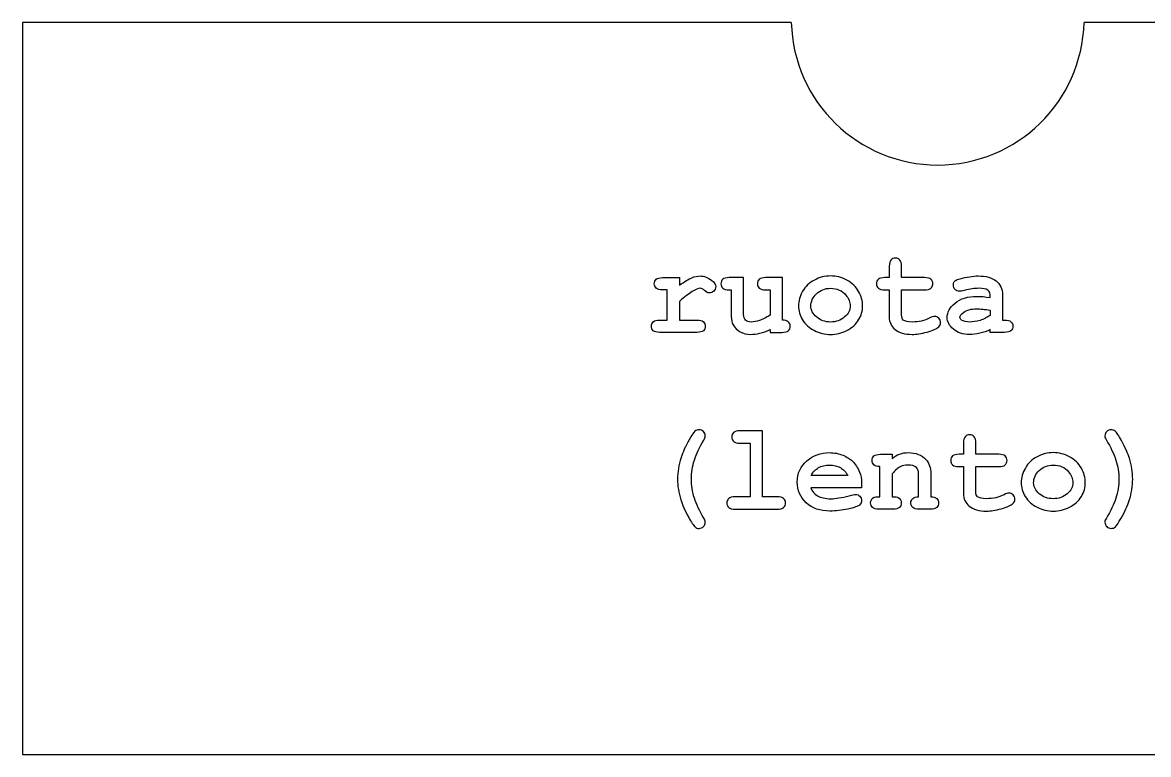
# Model space of a CAD drawing. Header units: millimetres. Extents: x -266 to -166, y 169 to 375.
# Drawn here: x -266 to -204.5, y 216 to 256 of the extents above; entities that cross this region are included whole.
import ezdxf

# ---------------------------------------------------------------- set-up
doc = ezdxf.new("R2010")
doc.units = ezdxf.units.MM
doc.header["$MEASUREMENT"] = 0
doc.layers.add('incisione', color=6, linetype='Continuous', true_color=0xff00ff)
doc.layers.add('taglio', color=178, linetype='Continuous', true_color=0x000000)

msp = doc.modelspace()

# ---------------------------------------------------------------- linework, layer by layer
at = {"layer": 'incisione'}
for points, knots in [([(-217.97, 241.385), (-217.97, 240.933), (-217.97, 240.481), (-217.97, 240.029), (-217.97, 239.884), (-217.941, 239.788), (-217.881, 239.742), (-217.789, 239.669), (-217.624, 239.633), (-217.386, 239.633), (-217.041, 239.633), (-216.722, 239.706), (-216.429, 239.854), (-216.317, 239.911), (-216.229, 239.94), (-216.165, 239.94), (-216.077, 239.94), (-216.001, 239.907), (-215.936, 239.841), (-215.871, 239.775), (-215.838, 239.694), (-215.838, 239.6), (-215.838, 239.512), (-215.873, 239.436), (-215.944, 239.372), (-216.052, 239.269), (-216.265, 239.173), (-216.583, 239.087), (-216.9, 239), (-217.168, 238.956), (-217.386, 238.956), (-217.806, 238.956), (-218.122, 239.047), (-218.332, 239.228), (-218.542, 239.41), (-218.647, 239.633), (-218.647, 239.897), (-218.647, 240.393), (-218.647, 240.889), (-218.647, 241.385), (-218.728, 241.385), (-218.81, 241.385), (-218.891, 241.385), (-219.054, 241.385), (-219.17, 241.417), (-219.239, 241.479), (-219.309, 241.542), (-219.343, 241.624), (-219.343, 241.725), (-219.343, 241.824), (-219.309, 241.905), (-219.239, 241.968), (-219.17, 242.03), (-219.054, 242.062), (-218.891, 242.062), (-218.81, 242.062), (-218.728, 242.062), (-218.647, 242.062), (-218.647, 242.265), (-218.647, 242.469), (-218.647, 242.672), (-218.647, 242.835), (-218.616, 242.951), (-218.553, 243.021), (-218.49, 243.09), (-218.408, 243.124), (-218.307, 243.124), (-218.208, 243.124), (-218.127, 243.09), (-218.064, 243.021), (-218.002, 242.951), (-217.97, 242.835), (-217.97, 242.672), (-217.97, 242.469), (-217.97, 242.265), (-217.97, 242.062), (-217.553, 242.062), (-217.136, 242.062), (-216.719, 242.062), (-216.557, 242.062), (-216.441, 242.03), (-216.371, 241.968), (-216.302, 241.905), (-216.267, 241.823), (-216.267, 241.722), (-216.267, 241.623), (-216.302, 241.542), (-216.371, 241.479), (-216.441, 241.417), (-216.557, 241.385), (-216.719, 241.385), (-217.136, 241.385), (-217.553, 241.385), (-217.97, 241.385)], [0, 0, 0, 0, 1, 1, 1, 2, 2, 2, 3, 3, 3, 4, 4, 4, 5, 5, 5, 6, 6, 6, 7, 7, 7, 8, 8, 8, 9, 9, 9, 10, 10, 10, 11, 11, 11, 12, 12, 12, 13, 13, 13, 14, 14, 14, 15, 15, 15, 16, 16, 16, 17, 17, 17, 18, 18, 18, 19, 19, 19, 20, 20, 20, 21, 21, 21, 22, 22, 22, 23, 23, 23, 24, 24, 24, 25, 25, 25, 26, 26, 26, 27, 27, 27, 28, 28, 28, 29, 29, 29, 30, 30, 30, 31, 31, 31, 31]), ([(-230.112, 242.062), (-230.419, 242.062), (-230.726, 242.062), (-231.033, 242.062), (-231.196, 242.062), (-231.312, 242.03), (-231.381, 241.968), (-231.45, 241.905), (-231.485, 241.824), (-231.485, 241.725), (-231.485, 241.624), (-231.45, 241.542), (-231.381, 241.479), (-231.312, 241.417), (-231.196, 241.385), (-231.033, 241.385), (-230.952, 241.385), (-230.87, 241.385), (-230.789, 241.385), (-230.789, 240.837), (-230.789, 240.289), (-230.789, 239.742), (-230.923, 239.742), (-231.057, 239.742), (-231.191, 239.742), (-231.354, 239.742), (-231.47, 239.71), (-231.54, 239.648), (-231.609, 239.585), (-231.644, 239.504), (-231.644, 239.405), (-231.644, 239.304), (-231.609, 239.222), (-231.54, 239.159), (-231.47, 239.096), (-231.354, 239.065), (-231.191, 239.065), (-230.51, 239.065), (-229.829, 239.065), (-229.149, 239.065), (-228.986, 239.065), (-228.87, 239.096), (-228.8, 239.159), (-228.731, 239.222), (-228.696, 239.303), (-228.696, 239.402), (-228.696, 239.503), (-228.731, 239.585), (-228.8, 239.648), (-228.87, 239.71), (-228.986, 239.742), (-229.149, 239.742), (-229.47, 239.742), (-229.791, 239.742), (-230.112, 239.742), (-230.112, 240.082), (-230.112, 240.421), (-230.112, 240.761), (-229.831, 240.999), (-229.596, 241.177), (-229.408, 241.296), (-229.219, 241.415), (-229.078, 241.474), (-228.983, 241.474), (-228.911, 241.474), (-228.828, 241.433), (-228.736, 241.349), (-228.644, 241.265), (-228.556, 241.223), (-228.472, 241.223), (-228.377, 241.223), (-228.296, 241.257), (-228.229, 241.324), (-228.162, 241.391), (-228.129, 241.473), (-228.129, 241.57), (-228.129, 241.684), (-228.199, 241.797), (-228.34, 241.907), (-228.547, 242.069), (-228.76, 242.151), (-228.98, 242.151), (-229.123, 242.151), (-229.277, 242.117), (-229.441, 242.049), (-229.605, 241.98), (-229.828, 241.844), (-230.112, 241.639), (-230.112, 241.78), (-230.112, 241.921), (-230.112, 242.062)], [-30, -30, -30, -30, -29, -29, -29, -28, -28, -28, -27, -27, -27, -26, -26, -26, -25, -25, -25, -24, -24, -24, -23, -23, -23, -22, -22, -22, -21, -21, -21, -20, -20, -20, -19, -19, -19, -18, -18, -18, -17, -17, -17, -16, -16, -16, -15, -15, -15, -14, -14, -14, -13, -13, -13, -12, -12, -12, -11, -11, -11, -10, -10, -10, -9, -9, -9, -8, -8, -8, -7, -7, -7, -6, -6, -6, -5, -5, -5, -4, -4, -4, -3, -3, -3, -2, -2, -2, -1, -1, -1, 0, 0, 0, 0]), ([(-224.479, 242.062), (-224.479, 241.288), (-224.479, 240.515), (-224.479, 239.742), (-224.336, 239.742), (-224.23, 239.71), (-224.162, 239.646), (-224.094, 239.582), (-224.059, 239.501), (-224.059, 239.402), (-224.059, 239.303), (-224.094, 239.222), (-224.163, 239.159), (-224.233, 239.096), (-224.349, 239.065), (-224.512, 239.065), (-224.726, 239.065), (-224.941, 239.065), (-225.155, 239.065), (-225.155, 239.117), (-225.155, 239.168), (-225.155, 239.22), (-225.349, 239.132), (-225.534, 239.066), (-225.71, 239.022), (-225.886, 238.978), (-226.053, 238.956), (-226.211, 238.956), (-226.433, 238.956), (-226.626, 239.003), (-226.789, 239.096), (-226.952, 239.19), (-227.08, 239.319), (-227.175, 239.484), (-227.243, 239.603), (-227.277, 239.752), (-227.277, 239.93), (-227.277, 240.415), (-227.277, 240.9), (-227.277, 241.385), (-227.316, 241.385), (-227.354, 241.385), (-227.393, 241.385), (-227.556, 241.385), (-227.672, 241.417), (-227.741, 241.479), (-227.81, 241.542), (-227.845, 241.624), (-227.845, 241.725), (-227.845, 241.824), (-227.81, 241.905), (-227.741, 241.968), (-227.672, 242.03), (-227.556, 242.062), (-227.393, 242.062), (-227.129, 242.062), (-226.865, 242.062), (-226.601, 242.062), (-226.601, 241.391), (-226.601, 240.72), (-226.601, 240.049), (-226.601, 239.906), (-226.566, 239.8), (-226.497, 239.733), (-226.427, 239.666), (-226.321, 239.633), (-226.178, 239.633), (-226.042, 239.633), (-225.895, 239.66), (-225.738, 239.714), (-225.58, 239.767), (-225.386, 239.865), (-225.155, 240.006), (-225.155, 240.466), (-225.155, 240.925), (-225.155, 241.385), (-225.237, 241.385), (-225.318, 241.385), (-225.399, 241.385), (-225.562, 241.385), (-225.678, 241.417), (-225.748, 241.479), (-225.817, 241.542), (-225.851, 241.624), (-225.851, 241.725), (-225.851, 241.824), (-225.817, 241.905), (-225.748, 241.968), (-225.678, 242.03), (-225.562, 242.062), (-225.399, 242.062), (-225.092, 242.062), (-224.785, 242.062), (-224.479, 242.062)], [0, 0, 0, 0, 1, 1, 1, 2, 2, 2, 3, 3, 3, 4, 4, 4, 5, 5, 5, 6, 6, 6, 7, 7, 7, 8, 8, 8, 9, 9, 9, 10, 10, 10, 11, 11, 11, 12, 12, 12, 13, 13, 13, 14, 14, 14, 15, 15, 15, 16, 16, 16, 17, 17, 17, 18, 18, 18, 19, 19, 19, 20, 20, 20, 21, 21, 21, 22, 22, 22, 23, 23, 23, 24, 24, 24, 25, 25, 25, 26, 26, 26, 27, 27, 27, 28, 28, 28, 29, 29, 29, 30, 30, 30, 31, 31, 31, 31]), ([(-220.102, 240.507), (-220.102, 240.248), (-220.174, 239.996), (-220.318, 239.753), (-220.463, 239.51), (-220.677, 239.316), (-220.962, 239.172), (-221.247, 239.028), (-221.545, 238.956), (-221.855, 238.956), (-222.163, 238.956), (-222.458, 239.027), (-222.739, 239.169), (-223.021, 239.311), (-223.235, 239.504), (-223.383, 239.748), (-223.53, 239.992), (-223.604, 240.248), (-223.604, 240.514), (-223.604, 240.785), (-223.529, 241.05), (-223.38, 241.311), (-223.23, 241.572), (-223.015, 241.777), (-222.734, 241.926), (-222.454, 242.076), (-222.161, 242.151), (-221.855, 242.151), (-221.547, 242.151), (-221.25, 242.074), (-220.965, 241.921), (-220.68, 241.769), (-220.465, 241.563), (-220.32, 241.304), (-220.175, 241.046), (-220.102, 240.78), (-220.102, 240.507)], [0, 0, 0, 0, 1, 1, 1, 2, 2, 2, 3, 3, 3, 4, 4, 4, 5, 5, 5, 6, 6, 6, 7, 7, 7, 8, 8, 8, 9, 9, 9, 10, 10, 10, 11, 11, 11, 12, 12, 12, 12]), ([(-213.139, 239.065), (-212.875, 239.065), (-212.611, 239.065), (-212.347, 239.065), (-212.184, 239.065), (-212.068, 239.096), (-211.998, 239.159), (-211.929, 239.222), (-211.894, 239.303), (-211.894, 239.402), (-211.894, 239.503), (-211.929, 239.585), (-211.998, 239.648), (-212.068, 239.71), (-212.184, 239.742), (-212.347, 239.742), (-212.385, 239.742), (-212.424, 239.742), (-212.462, 239.742), (-212.462, 240.206), (-212.462, 240.67), (-212.462, 241.134), (-212.462, 241.449), (-212.578, 241.697), (-212.81, 241.879), (-213.042, 242.06), (-213.369, 242.151), (-213.789, 242.151), (-213.93, 242.151), (-214.087, 242.137), (-214.261, 242.11), (-214.435, 242.082), (-214.605, 242.045), (-214.772, 241.999), (-214.898, 241.964), (-214.98, 241.934), (-215.02, 241.908), (-215.059, 241.883), (-215.09, 241.849), (-215.112, 241.808), (-215.134, 241.766), (-215.145, 241.716), (-215.145, 241.659), (-215.145, 241.558), (-215.114, 241.475), (-215.051, 241.41), (-214.988, 241.345), (-214.912, 241.313), (-214.822, 241.313), (-214.756, 241.313), (-214.663, 241.327), (-214.545, 241.355), (-214.226, 241.435), (-213.966, 241.474), (-213.766, 241.474), (-213.521, 241.474), (-213.356, 241.442), (-213.269, 241.379), (-213.182, 241.315), (-213.139, 241.232), (-213.139, 241.131), (-213.139, 241.077), (-213.139, 241.023), (-213.139, 240.969), (-213.407, 241.013), (-213.644, 241.035), (-213.848, 241.035), (-214.359, 241.035), (-214.759, 240.914), (-215.048, 240.671), (-215.337, 240.428), (-215.482, 240.164), (-215.482, 239.88), (-215.482, 239.647), (-215.369, 239.434), (-215.142, 239.242), (-214.915, 239.049), (-214.62, 238.953), (-214.257, 238.953), (-214.09, 238.953), (-213.904, 238.975), (-213.7, 239.021), (-213.495, 239.066), (-213.308, 239.133), (-213.139, 239.223), (-213.139, 239.171), (-213.139, 239.118), (-213.139, 239.065)], [-29, -29, -29, -29, -28, -28, -28, -27, -27, -27, -26, -26, -26, -25, -25, -25, -24, -24, -24, -23, -23, -23, -22, -22, -22, -21, -21, -21, -20, -20, -20, -19, -19, -19, -18, -18, -18, -17, -17, -17, -16, -16, -16, -15, -15, -15, -14, -14, -14, -13, -13, -13, -12, -12, -12, -11, -11, -11, -10, -10, -10, -9, -9, -9, -8, -8, -8, -7, -7, -7, -6, -6, -6, -5, -5, -5, -4, -4, -4, -3, -3, -3, -2, -2, -2, -1, -1, -1, 0, 0, 0, 0]), ([(-220.779, 240.504), (-220.779, 240.722), (-220.857, 240.922), (-221.013, 241.105), (-221.227, 241.351), (-221.507, 241.474), (-221.855, 241.474), (-222.161, 241.474), (-222.416, 241.376), (-222.62, 241.181), (-222.825, 240.985), (-222.927, 240.758), (-222.927, 240.501), (-222.927, 240.289), (-222.824, 240.092), (-222.617, 239.908), (-222.41, 239.725), (-222.156, 239.633), (-221.855, 239.633), (-221.551, 239.633), (-221.296, 239.725), (-221.089, 239.908), (-220.882, 240.092), (-220.779, 240.291), (-220.779, 240.504)], [0, 0, 0, 0, 1, 1, 1, 2, 2, 2, 3, 3, 3, 4, 4, 4, 5, 5, 5, 6, 6, 6, 7, 7, 7, 8, 8, 8, 8]), ([(-213.139, 240.276), (-213.409, 240.329), (-213.659, 240.355), (-213.888, 240.355), (-214.163, 240.355), (-214.399, 240.288), (-214.597, 240.154), (-214.721, 240.068), (-214.782, 239.981), (-214.782, 239.893), (-214.782, 239.83), (-214.752, 239.778), (-214.693, 239.738), (-214.583, 239.666), (-214.432, 239.629), (-214.241, 239.629), (-214.078, 239.629), (-213.894, 239.661), (-213.688, 239.725), (-213.482, 239.789), (-213.299, 239.876), (-213.139, 239.986), (-213.139, 240.083), (-213.139, 240.179), (-213.139, 240.276)], [0, 0, 0, 0, 1, 1, 1, 2, 2, 2, 3, 3, 3, 4, 4, 4, 5, 5, 5, 6, 6, 6, 7, 7, 7, 8, 8, 8, 8]), ([(-230.215, 231.053), (-230.215, 231.438), (-230.151, 231.827), (-230.023, 232.221), (-229.928, 232.512), (-229.782, 232.835), (-229.584, 233.191), (-229.441, 233.447), (-229.336, 233.603), (-229.267, 233.662), (-229.199, 233.72), (-229.123, 233.749), (-229.04, 233.749), (-228.943, 233.749), (-228.861, 233.716), (-228.795, 233.65), (-228.729, 233.584), (-228.696, 233.505), (-228.696, 233.413), (-228.696, 233.349), (-228.723, 233.273), (-228.776, 233.185), (-229.013, 232.795), (-229.186, 232.43), (-229.295, 232.089), (-229.404, 231.748), (-229.459, 231.403), (-229.459, 231.053), (-229.459, 230.701), (-229.404, 230.354), (-229.295, 230.013), (-229.186, 229.672), (-229.013, 229.307), (-228.776, 228.917), (-228.723, 228.832), (-228.696, 228.756), (-228.696, 228.69), (-228.696, 228.597), (-228.729, 228.518), (-228.795, 228.452), (-228.861, 228.386), (-228.943, 228.353), (-229.04, 228.353), (-229.121, 228.353), (-229.193, 228.38), (-229.254, 228.432), (-229.342, 228.509), (-229.459, 228.682), (-229.604, 228.95), (-229.813, 229.34), (-229.956, 229.661), (-230.033, 229.914), (-230.154, 230.301), (-230.215, 230.681), (-230.215, 231.053)], [0, 0, 0, 0, 1, 1, 1, 2, 2, 2, 3, 3, 3, 4, 4, 4, 5, 5, 5, 6, 6, 6, 7, 7, 7, 8, 8, 8, 9, 9, 9, 10, 10, 10, 11, 11, 11, 12, 12, 12, 13, 13, 13, 14, 14, 14, 15, 15, 15, 16, 16, 16, 17, 17, 17, 18, 18, 18, 18]), ([(-225.578, 233.69), (-225.578, 232.488), (-225.578, 231.287), (-225.578, 230.086), (-225.307, 230.086), (-225.036, 230.086), (-224.766, 230.086), (-224.603, 230.086), (-224.487, 230.054), (-224.417, 229.992), (-224.348, 229.929), (-224.314, 229.847), (-224.314, 229.746), (-224.314, 229.647), (-224.348, 229.566), (-224.417, 229.503), (-224.487, 229.441), (-224.603, 229.409), (-224.766, 229.409), (-225.532, 229.409), (-226.299, 229.409), (-227.066, 229.409), (-227.229, 229.409), (-227.345, 229.441), (-227.414, 229.503), (-227.483, 229.566), (-227.518, 229.648), (-227.518, 229.749), (-227.518, 229.848), (-227.483, 229.929), (-227.414, 229.992), (-227.345, 230.054), (-227.229, 230.086), (-227.066, 230.086), (-226.795, 230.086), (-226.525, 230.086), (-226.254, 230.086), (-226.254, 231.062), (-226.254, 232.037), (-226.254, 233.013), (-226.436, 233.013), (-226.617, 233.013), (-226.799, 233.013), (-226.959, 233.013), (-227.075, 233.045), (-227.145, 233.107), (-227.216, 233.17), (-227.251, 233.252), (-227.251, 233.353), (-227.251, 233.452), (-227.216, 233.533), (-227.147, 233.596), (-227.078, 233.658), (-226.961, 233.69), (-226.799, 233.69), (-226.392, 233.69), (-225.985, 233.69), (-225.578, 233.69)], [0, 0, 0, 0, 1, 1, 1, 2, 2, 2, 3, 3, 3, 4, 4, 4, 5, 5, 5, 6, 6, 6, 7, 7, 7, 8, 8, 8, 9, 9, 9, 10, 10, 10, 11, 11, 11, 12, 12, 12, 13, 13, 13, 14, 14, 14, 15, 15, 15, 16, 16, 16, 17, 17, 17, 18, 18, 18, 19, 19, 19, 19]), ([(-213.914, 231.729), (-213.914, 231.277), (-213.914, 230.825), (-213.914, 230.373), (-213.914, 230.228), (-213.884, 230.132), (-213.825, 230.086), (-213.733, 230.013), (-213.568, 229.977), (-213.33, 229.977), (-212.985, 229.977), (-212.666, 230.051), (-212.373, 230.198), (-212.261, 230.255), (-212.173, 230.284), (-212.109, 230.284), (-212.021, 230.284), (-211.944, 230.251), (-211.88, 230.185), (-211.815, 230.119), (-211.782, 230.039), (-211.782, 229.944), (-211.782, 229.856), (-211.817, 229.78), (-211.888, 229.716), (-211.996, 229.613), (-212.208, 229.518), (-212.526, 229.431), (-212.844, 229.344), (-213.112, 229.3), (-213.33, 229.3), (-213.75, 229.3), (-214.065, 229.391), (-214.276, 229.573), (-214.486, 229.754), (-214.591, 229.977), (-214.591, 230.241), (-214.591, 230.737), (-214.591, 231.233), (-214.591, 231.729), (-214.672, 231.729), (-214.754, 231.729), (-214.835, 231.729), (-214.998, 231.729), (-215.114, 231.761), (-215.183, 231.823), (-215.252, 231.886), (-215.287, 231.968), (-215.287, 232.069), (-215.287, 232.168), (-215.252, 232.249), (-215.183, 232.312), (-215.114, 232.375), (-214.998, 232.406), (-214.835, 232.406), (-214.754, 232.406), (-214.672, 232.406), (-214.591, 232.406), (-214.591, 232.609), (-214.591, 232.813), (-214.591, 233.017), (-214.591, 233.179), (-214.559, 233.295), (-214.497, 233.365), (-214.434, 233.434), (-214.352, 233.469), (-214.251, 233.469), (-214.152, 233.469), (-214.071, 233.434), (-214.008, 233.365), (-213.946, 233.295), (-213.914, 233.179), (-213.914, 233.017), (-213.914, 232.813), (-213.914, 232.609), (-213.914, 232.406), (-213.497, 232.406), (-213.08, 232.406), (-212.663, 232.406), (-212.501, 232.406), (-212.384, 232.375), (-212.315, 232.312), (-212.246, 232.249), (-212.211, 232.167), (-212.211, 232.066), (-212.211, 231.967), (-212.246, 231.886), (-212.315, 231.823), (-212.384, 231.761), (-212.501, 231.729), (-212.663, 231.729), (-213.08, 231.729), (-213.497, 231.729), (-213.914, 231.729)], [0, 0, 0, 0, 1, 1, 1, 2, 2, 2, 3, 3, 3, 4, 4, 4, 5, 5, 5, 6, 6, 6, 7, 7, 7, 8, 8, 8, 9, 9, 9, 10, 10, 10, 11, 11, 11, 12, 12, 12, 13, 13, 13, 14, 14, 14, 15, 15, 15, 16, 16, 16, 17, 17, 17, 18, 18, 18, 19, 19, 19, 20, 20, 20, 21, 21, 21, 22, 22, 22, 23, 23, 23, 24, 24, 24, 25, 25, 25, 26, 26, 26, 27, 27, 27, 28, 28, 28, 29, 29, 29, 30, 30, 30, 31, 31, 31, 31]), ([(-205.347, 231.053), (-205.347, 230.668), (-205.41, 230.277), (-205.538, 229.881), (-205.633, 229.591), (-205.779, 229.268), (-205.977, 228.914), (-206.12, 228.659), (-206.226, 228.502), (-206.294, 228.442), (-206.362, 228.383), (-206.438, 228.353), (-206.521, 228.353), (-206.618, 228.353), (-206.7, 228.386), (-206.766, 228.452), (-206.832, 228.518), (-206.865, 228.597), (-206.865, 228.69), (-206.865, 228.756), (-206.838, 228.832), (-206.785, 228.917), (-206.548, 229.307), (-206.375, 229.672), (-206.266, 230.013), (-206.157, 230.354), (-206.102, 230.701), (-206.102, 231.053), (-206.102, 231.403), (-206.157, 231.748), (-206.266, 232.089), (-206.375, 232.43), (-206.548, 232.795), (-206.785, 233.185), (-206.838, 233.273), (-206.865, 233.349), (-206.865, 233.413), (-206.865, 233.505), (-206.832, 233.584), (-206.766, 233.65), (-206.7, 233.716), (-206.618, 233.749), (-206.521, 233.749), (-206.44, 233.749), (-206.369, 233.723), (-206.307, 233.67), (-206.219, 233.595), (-206.102, 233.422), (-205.957, 233.152), (-205.748, 232.762), (-205.605, 232.442), (-205.528, 232.191), (-205.407, 231.802), (-205.347, 231.422), (-205.347, 231.053)], [0, 0, 0, 0, 1, 1, 1, 2, 2, 2, 3, 3, 3, 4, 4, 4, 5, 5, 5, 6, 6, 6, 7, 7, 7, 8, 8, 8, 9, 9, 9, 10, 10, 10, 11, 11, 11, 12, 12, 12, 13, 13, 13, 14, 14, 14, 15, 15, 15, 16, 16, 16, 17, 17, 17, 18, 18, 18, 18]), ([(-220.162, 230.564), (-220.162, 230.66), (-220.162, 230.756), (-220.162, 230.851), (-220.162, 231.072), (-220.197, 231.265), (-220.267, 231.432), (-220.371, 231.672), (-220.502, 231.873), (-220.66, 232.036), (-220.772, 232.149), (-220.943, 232.253), (-221.173, 232.35), (-221.403, 232.447), (-221.656, 232.495), (-221.931, 232.495), (-222.388, 232.495), (-222.793, 232.346), (-223.144, 232.048), (-223.495, 231.75), (-223.67, 231.363), (-223.67, 230.888), (-223.67, 230.441), (-223.508, 230.065), (-223.183, 229.759), (-222.859, 229.453), (-222.426, 229.3), (-221.884, 229.3), (-221.57, 229.3), (-221.242, 229.337), (-220.901, 229.411), (-220.56, 229.485), (-220.345, 229.562), (-220.257, 229.644), (-220.191, 229.705), (-220.158, 229.78), (-220.158, 229.868), (-220.158, 229.965), (-220.189, 230.045), (-220.251, 230.109), (-220.312, 230.173), (-220.388, 230.205), (-220.479, 230.205), (-220.545, 230.205), (-220.663, 230.183), (-220.835, 230.139), (-221.251, 230.031), (-221.584, 229.977), (-221.835, 229.977), (-222.141, 229.977), (-222.383, 230.031), (-222.563, 230.139), (-222.742, 230.246), (-222.867, 230.388), (-222.937, 230.564), (-222.012, 230.564), (-221.087, 230.564), (-220.162, 230.564)], [-19, -19, -19, -19, -18, -18, -18, -17, -17, -17, -16, -16, -16, -15, -15, -15, -14, -14, -14, -13, -13, -13, -12, -12, -12, -11, -11, -11, -10, -10, -10, -9, -9, -9, -8, -8, -8, -7, -7, -7, -6, -6, -6, -5, -5, -5, -4, -4, -4, -3, -3, -3, -2, -2, -2, -1, -1, -1, 0, 0, 0, 0]), ([(-218.488, 232.406), (-218.703, 232.406), (-218.917, 232.406), (-219.132, 232.406), (-219.295, 232.406), (-219.411, 232.375), (-219.48, 232.312), (-219.55, 232.249), (-219.584, 232.168), (-219.584, 232.069), (-219.584, 231.97), (-219.55, 231.889), (-219.482, 231.825), (-219.414, 231.761), (-219.308, 231.729), (-219.165, 231.729), (-219.165, 231.182), (-219.165, 230.634), (-219.165, 230.086), (-219.339, 230.086), (-219.452, 230.069), (-219.505, 230.036), (-219.611, 229.968), (-219.663, 229.872), (-219.663, 229.749), (-219.663, 229.648), (-219.629, 229.566), (-219.559, 229.503), (-219.49, 229.441), (-219.374, 229.409), (-219.211, 229.409), (-218.955, 229.409), (-218.699, 229.409), (-218.442, 229.409), (-218.279, 229.409), (-218.163, 229.441), (-218.094, 229.503), (-218.025, 229.566), (-217.99, 229.647), (-217.99, 229.746), (-217.99, 229.873), (-218.044, 229.97), (-218.152, 230.036), (-218.202, 230.069), (-218.315, 230.086), (-218.488, 230.086), (-218.488, 230.505), (-218.488, 230.924), (-218.488, 231.343), (-218.308, 231.539), (-218.159, 231.667), (-218.041, 231.728), (-217.924, 231.788), (-217.787, 231.818), (-217.63, 231.818), (-217.424, 231.818), (-217.268, 231.774), (-217.165, 231.686), (-217.086, 231.618), (-217.046, 231.51), (-217.046, 231.363), (-217.046, 230.937), (-217.046, 230.512), (-217.046, 230.086), (-217.189, 230.086), (-217.295, 230.054), (-217.363, 229.992), (-217.431, 229.929), (-217.465, 229.848), (-217.465, 229.749), (-217.465, 229.648), (-217.431, 229.566), (-217.361, 229.503), (-217.292, 229.441), (-217.176, 229.409), (-217.013, 229.409), (-216.81, 229.409), (-216.606, 229.409), (-216.403, 229.409), (-216.24, 229.409), (-216.124, 229.441), (-216.054, 229.503), (-215.985, 229.566), (-215.95, 229.647), (-215.95, 229.746), (-215.95, 229.847), (-215.985, 229.929), (-216.053, 229.992), (-216.121, 230.054), (-216.227, 230.086), (-216.37, 230.086), (-216.37, 230.505), (-216.37, 230.924), (-216.37, 231.343), (-216.37, 231.664), (-216.462, 231.924), (-216.647, 232.122), (-216.88, 232.371), (-217.197, 232.495), (-217.597, 232.495), (-217.771, 232.495), (-217.932, 232.469), (-218.081, 232.416), (-218.229, 232.363), (-218.365, 232.284), (-218.488, 232.178), (-218.488, 232.254), (-218.488, 232.33), (-218.488, 232.406)], [-36, -36, -36, -36, -35, -35, -35, -34, -34, -34, -33, -33, -33, -32, -32, -32, -31, -31, -31, -30, -30, -30, -29, -29, -29, -28, -28, -28, -27, -27, -27, -26, -26, -26, -25, -25, -25, -24, -24, -24, -23, -23, -23, -22, -22, -22, -21, -21, -21, -20, -20, -20, -19, -19, -19, -18, -18, -18, -17, -17, -17, -16, -16, -16, -15, -15, -15, -14, -14, -14, -13, -13, -13, -12, -12, -12, -11, -11, -11, -10, -10, -10, -9, -9, -9, -8, -8, -8, -7, -7, -7, -6, -6, -6, -5, -5, -5, -4, -4, -4, -3, -3, -3, -2, -2, -2, -1, -1, -1, 0, 0, 0, 0]), ([(-207.934, 230.851), (-207.934, 230.592), (-208.006, 230.34), (-208.15, 230.097), (-208.294, 229.854), (-208.509, 229.661), (-208.794, 229.517), (-209.079, 229.372), (-209.376, 229.3), (-209.686, 229.3), (-209.995, 229.3), (-210.289, 229.371), (-210.571, 229.513), (-210.853, 229.655), (-211.067, 229.848), (-211.215, 230.092), (-211.362, 230.337), (-211.436, 230.592), (-211.436, 230.858), (-211.436, 231.129), (-211.361, 231.394), (-211.211, 231.655), (-211.062, 231.916), (-210.847, 232.121), (-210.566, 232.271), (-210.285, 232.42), (-209.992, 232.495), (-209.686, 232.495), (-209.378, 232.495), (-209.082, 232.419), (-208.797, 232.266), (-208.512, 232.113), (-208.297, 231.907), (-208.152, 231.649), (-208.007, 231.39), (-207.934, 231.124), (-207.934, 230.851)], [0, 0, 0, 0, 1, 1, 1, 2, 2, 2, 3, 3, 3, 4, 4, 4, 5, 5, 5, 6, 6, 6, 7, 7, 7, 8, 8, 8, 9, 9, 9, 10, 10, 10, 11, 11, 11, 12, 12, 12, 12]), ([(-220.911, 231.241), (-221.014, 231.435), (-221.15, 231.579), (-221.317, 231.675), (-221.484, 231.771), (-221.683, 231.818), (-221.914, 231.818), (-222.143, 231.818), (-222.341, 231.771), (-222.508, 231.675), (-222.675, 231.579), (-222.812, 231.435), (-222.917, 231.241), (-222.249, 231.241), (-221.58, 231.241), (-220.911, 231.241)], [0, 0, 0, 0, 1, 1, 1, 2, 2, 2, 3, 3, 3, 4, 4, 4, 5, 5, 5, 5]), ([(-208.611, 230.848), (-208.611, 231.066), (-208.689, 231.266), (-208.845, 231.449), (-209.058, 231.695), (-209.339, 231.818), (-209.686, 231.818), (-209.992, 231.818), (-210.248, 231.721), (-210.452, 231.525), (-210.657, 231.329), (-210.759, 231.102), (-210.759, 230.845), (-210.759, 230.634), (-210.656, 230.436), (-210.449, 230.252), (-210.242, 230.069), (-209.988, 229.977), (-209.686, 229.977), (-209.383, 229.977), (-209.128, 230.069), (-208.921, 230.252), (-208.714, 230.436), (-208.611, 230.635), (-208.611, 230.848)], [0, 0, 0, 0, 1, 1, 1, 2, 2, 2, 3, 3, 3, 4, 4, 4, 5, 5, 5, 6, 6, 6, 7, 7, 7, 8, 8, 8, 8])]:
    msp.add_open_spline(points, degree=3, knots=knots, dxfattribs=at)
at = {"layer": 'taglio'}
msp.add_lwpolyline([(-223.997, 256), (-266, 256), (-266, 216), (-166, 216), (-166, 256), (-208.003, 256)], dxfattribs=at)
msp.add_arc((-216, 256.213), 8, 181.52729, 358.47271, dxfattribs=at)

doc.saveas('drawing.dxf')
